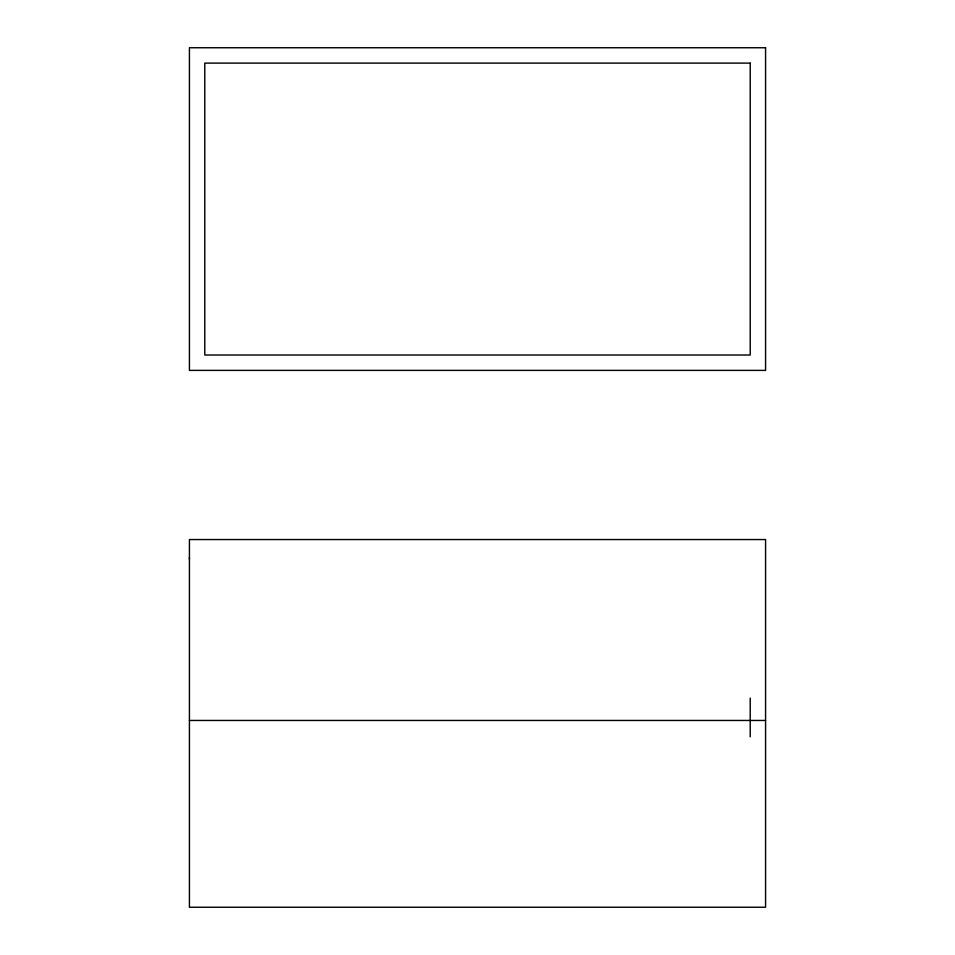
<?xml version="1.0" encoding="UTF-8"?>
<svg xmlns="http://www.w3.org/2000/svg" width="955" height="955" viewBox="0 0 955 955"><rect width="100%" height="100%" fill="white"/><g stroke="black" fill="none" stroke-linecap="round" stroke-linejoin="round"><path stroke-width="1.43" d="M189.424 559.129L189.424 539.551L765.576 539.551L765.576 907.238L189.424 907.25L189.424 557.636M189.424 720.452L765.576 720.452M750.212 698.105L750.212 736.83M765.576 47.75L189.424 47.75L189.424 370.385L765.576 370.385L765.576 47.75M750.212 63.114L204.788 63.114L204.788 355.021L750.212 355.021L750.212 63.114"/></g></svg>
